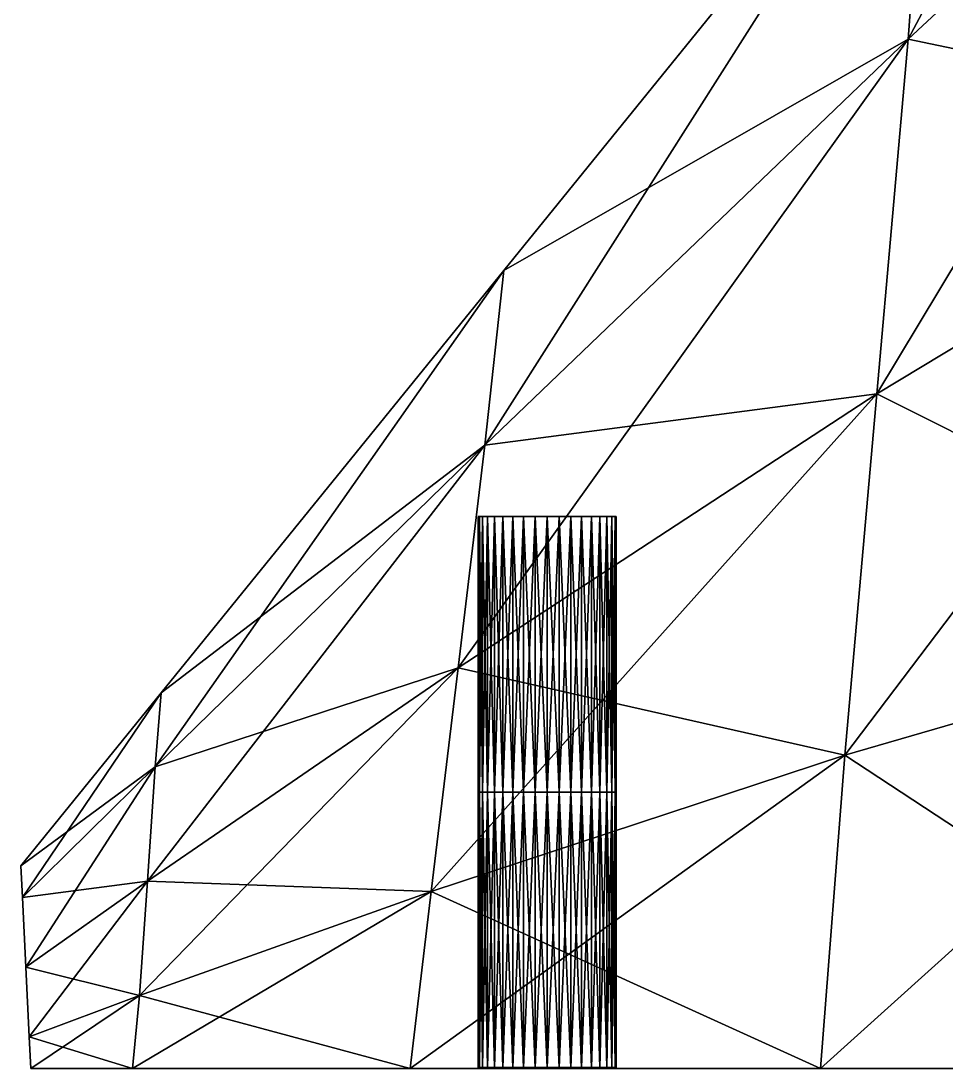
# Model space of a CAD drawing. Header units: metres. Extents: x -0.98 to 0.98, y -0.38 to 0.98.
# Drawn here: x -0.9778 to -0.7092, y 0.4502 to 0.7543 of the extents above; entities that cross this region are included whole.
import ezdxf

# ---------------------------------------------------------------- set-up
doc = ezdxf.new("R2010")
doc.units = ezdxf.units.M

msp = doc.modelspace()

# ---------------------------------------------------------------- linework, layer by layer
at = {"layer": 'Banana'}
for points in [[(-0.83763, 0.68188, 0.07063), (-0.83763, 0.68188, -0.07062), (-0.6, 0.975, 0)], [(-0.6, 0.975, 0.04766), (-0.71383, 0.83458, 0.09211), (-0.83763, 0.68188, 0.07063)], [(-0.6, 0.975, 0.04766), (-0.83763, 0.68188, 0.07063), (-0.6, 0.975, 0)], [(-0.6, 0.975, 0), (-0.83763, 0.68188, -0.07062), (-0.6, 0.975, -0.04766)], [(-0.6, 0.975, -0.04766), (-0.83763, 0.68188, -0.07062), (-0.71383, 0.83458, -0.09211)], [(-0.6, 0.975, 0.1), (-0.72019, 0.7491, 0.09211), (-0.71383, 0.83458, 0.09211)], [(-0.6, 0.975, 0.1), (-0.6, 0.86091, 0.1), (-0.72019, 0.7491, 0.09211)], [(-0.6, 0.86091, 0.1), (-0.72925, 0.64604, 0.09211), (-0.72019, 0.7491, 0.09211)], [(-0.6, 0.86091, 0.1), (-0.6, 0.72395, 0.1), (-0.72925, 0.64604, 0.09211)], [(-0.71383, 0.83458, -0.09211), (-0.72019, 0.7491, -0.09211), (-0.6, 0.86091, -0.1)], [(-0.72019, 0.7491, -0.09211), (-0.6, 0.72395, -0.1), (-0.6, 0.86091, -0.1)], [(-0.71383, 0.83458, 0.09211), (-0.84312, 0.63109, 0.07063), (-0.83763, 0.68188, 0.07063)], [(-0.71383, 0.83458, 0.09211), (-0.72019, 0.7491, 0.09211), (-0.84312, 0.63109, 0.07063)], [(-0.83763, 0.68188, -0.07062), (-0.72019, 0.7491, -0.09211), (-0.71383, 0.83458, -0.09211)], [(-0.72019, 0.7491, 0.09211), (-0.85082, 0.56641, 0.07063), (-0.84312, 0.63109, 0.07063)], [(-0.72019, 0.7491, 0.09211), (-0.72925, 0.64604, 0.09211), (-0.85082, 0.56641, 0.07063)], [(-0.83763, 0.68188, -0.07062), (-0.84312, 0.63109, -0.07062), (-0.72019, 0.7491, -0.09211)], [(-0.84312, 0.63109, -0.07062), (-0.72925, 0.64604, -0.09211), (-0.72019, 0.7491, -0.09211)], [(-0.72019, 0.7491, -0.09211), (-0.72925, 0.64604, -0.09211), (-0.6, 0.72395, -0.1)], [(-0.6, 0.72395, 0.1), (-0.73854, 0.54111, 0.09211), (-0.72925, 0.64604, 0.09211)], [(-0.6, 0.72395, 0.1), (-0.6, 0.58126, 0.1), (-0.73854, 0.54111, 0.09211)], [(-0.72925, 0.64604, -0.09211), (-0.6, 0.58126, -0.1), (-0.6, 0.72395, -0.1)], [(-0.83763, 0.68188, 0.07063), (-0.93884, 0.53769, 0.03883), (-0.93707, 0.55921, 0.03883)], [(-0.83763, 0.68188, 0.07063), (-0.84312, 0.63109, 0.07063), (-0.93884, 0.53769, 0.03883)], [(-0.93707, 0.55921, -0.03883), (-0.84312, 0.63109, -0.07062), (-0.83763, 0.68188, -0.07062)], [(-0.83763, 0.68188, 0.07063), (-0.93707, 0.55921, 0.03883), (-0.83763, 0.68188, -0.07062)], [(-0.83763, 0.68188, -0.07062), (-0.93707, 0.55921, 0.03883), (-0.93707, 0.55921, -0.03883)], [(-0.72925, 0.64604, 0.09211), (-0.85873, 0.50149, 0.07063), (-0.85082, 0.56641, 0.07063)], [(-0.72925, 0.64604, 0.09211), (-0.73854, 0.54111, 0.09211), (-0.85873, 0.50149, 0.07063)], [(-0.84312, 0.63109, -0.07062), (-0.85082, 0.56641, -0.07062), (-0.72925, 0.64604, -0.09211)], [(-0.85082, 0.56641, -0.07062), (-0.73854, 0.54111, -0.09211), (-0.72925, 0.64604, -0.09211)], [(-0.72925, 0.64604, -0.09211), (-0.73854, 0.54111, -0.09211), (-0.6, 0.58126, -0.1)], [(-0.84312, 0.63109, 0.07063), (-0.94108, 0.50442, 0.03883), (-0.93884, 0.53769, 0.03883)], [(-0.84312, 0.63109, 0.07063), (-0.85082, 0.56641, 0.07063), (-0.94108, 0.50442, 0.03883)], [(-0.93707, 0.55921, -0.03883), (-0.93883, 0.53769, -0.03883), (-0.84312, 0.63109, -0.07062)], [(-0.93883, 0.53769, -0.03883), (-0.85082, 0.56641, -0.07062), (-0.84312, 0.63109, -0.07062)], [(-0.6, 0.58126, 0.1), (-0.74561, 0.45, 0.09211), (-0.73854, 0.54111, 0.09211)], [(-0.6, 0.58126, 0.1), (-0.6, 0.45, 0.1), (-0.74561, 0.45, 0.09211)], [(-0.73854, 0.54111, -0.09211), (-0.6, 0.45, -0.1), (-0.6, 0.58126, -0.1)], [(-0.85082, 0.56641, 0.07063), (-0.94341, 0.47125, 0.03883), (-0.94108, 0.50442, 0.03883)], [(-0.85082, 0.56641, 0.07063), (-0.85873, 0.50149, 0.07063), (-0.94341, 0.47125, 0.03883)], [(-0.93883, 0.53769, -0.03883), (-0.94108, 0.50442, -0.03883), (-0.85082, 0.56641, -0.07062)], [(-0.94108, 0.50442, -0.03883), (-0.85873, 0.50149, -0.07062), (-0.85082, 0.56641, -0.07062)], [(-0.85082, 0.56641, -0.07062), (-0.85873, 0.50149, -0.07062), (-0.73854, 0.54111, -0.09211)], [(-0.97784, 0.50891, 0), (-0.93883, 0.53769, -0.03883), (-0.93707, 0.55921, -0.03883)], [(-0.93707, 0.55921, 0.03883), (-0.9774, 0.49971, 0), (-0.97784, 0.50891, 0)], [(-0.97784, 0.50891, 0), (-0.93707, 0.55921, -0.03883), (-0.93707, 0.55921, 0.03883)], [(-0.93707, 0.55921, 0.03883), (-0.93884, 0.53769, 0.03883), (-0.9774, 0.49971, 0)], [(-0.73854, 0.54111, 0.09211), (-0.86484, 0.45, 0.07063), (-0.85873, 0.50149, 0.07063)], [(-0.73854, 0.54111, 0.09211), (-0.74561, 0.45, 0.09211), (-0.86484, 0.45, 0.07063)], [(-0.85873, 0.50149, -0.07062), (-0.74561, 0.45, -0.09211), (-0.73854, 0.54111, -0.09211)], [(-0.73854, 0.54111, -0.09211), (-0.74561, 0.45, -0.09211), (-0.6, 0.45, -0.1)], [(-0.97784, 0.50891, 0), (-0.9774, 0.49971, 0), (-0.93883, 0.53769, -0.03883)], [(-0.9774, 0.49971, 0), (-0.94108, 0.50442, -0.03883), (-0.93883, 0.53769, -0.03883)], [(-0.93884, 0.53769, 0.03883), (-0.97642, 0.47946, 0), (-0.9774, 0.49971, 0)], [(-0.93884, 0.53769, 0.03883), (-0.94108, 0.50442, 0.03883), (-0.97642, 0.47946, 0)], [(-0.9774, 0.49971, 0), (-0.97642, 0.47946, 0), (-0.94108, 0.50442, -0.03883)], [(-0.97642, 0.47946, 0), (-0.94341, 0.47125, -0.03883), (-0.94108, 0.50442, -0.03883)], [(-0.94108, 0.50442, 0.03883), (-0.97544, 0.45921, 0), (-0.97642, 0.47946, 0)], [(-0.94108, 0.50442, 0.03883), (-0.94341, 0.47125, 0.03883), (-0.97544, 0.45921, 0)], [(-0.94108, 0.50442, -0.03883), (-0.94341, 0.47125, -0.03883), (-0.85873, 0.50149, -0.07062)], [(-0.85873, 0.50149, 0.07063), (-0.94541, 0.45, 0.03883), (-0.94341, 0.47125, 0.03883)], [(-0.85873, 0.50149, 0.07063), (-0.86484, 0.45, 0.07063), (-0.94541, 0.45, 0.03883)], [(-0.94341, 0.47125, -0.03883), (-0.86484, 0.45, -0.07062), (-0.85873, 0.50149, -0.07062)], [(-0.85873, 0.50149, -0.07062), (-0.86484, 0.45, -0.07062), (-0.74561, 0.45, -0.09211)], [(-0.97642, 0.47946, 0), (-0.97544, 0.45921, 0), (-0.94341, 0.47125, -0.03883)], [(-0.97544, 0.45921, 0), (-0.94541, 0.45, -0.03883), (-0.94341, 0.47125, -0.03883)], [(-0.94341, 0.47125, 0.03883), (-0.975, 0.45, 0), (-0.97544, 0.45921, 0)], [(-0.94341, 0.47125, 0.03883), (-0.94541, 0.45, 0.03883), (-0.975, 0.45, 0)], [(-0.94341, 0.47125, -0.03883), (-0.94541, 0.45, -0.03883), (-0.86484, 0.45, -0.07062)], [(-0.97544, 0.45921, 0), (-0.975, 0.45, 0), (-0.94541, 0.45, -0.03883)]]:
    msp.add_3dface(points, dxfattribs=at)
at = {"layer": 'Cylinder 1'}
for points in [[(-0.845, 0.53035, 0.079), (-0.8447, 0.61035, 0.07969), (-0.8447, 0.53035, 0.07969)], [(-0.845, 0.53035, 0.079), (-0.845, 0.61035, 0.079), (-0.8447, 0.61035, 0.07969)], [(-0.845, 0.61035, 0.079), (-0.8447, 0.61035, 0.07969), (-0.8447, 0.61035, 0.07969)], [(-0.845, 0.61035, 0.079), (-0.845, 0.61035, 0.079), (-0.8447, 0.61035, 0.07969)], [(-0.845, 0.61035, 0.079), (-0.825, 0.61035, 0.079), (-0.8447, 0.61035, 0.07969)], [(-0.845, 0.61035, 0.079), (-0.825, 0.61035, 0.079), (-0.825, 0.61035, 0.079)], [(-0.8447, 0.53035, 0.07831), (-0.845, 0.61035, 0.079), (-0.845, 0.53035, 0.079)], [(-0.8447, 0.53035, 0.07831), (-0.8447, 0.61035, 0.07831), (-0.845, 0.61035, 0.079)], [(-0.8447, 0.61035, 0.07831), (-0.845, 0.61035, 0.079), (-0.845, 0.61035, 0.079)], [(-0.8447, 0.61035, 0.07831), (-0.8447, 0.61035, 0.07831), (-0.845, 0.61035, 0.079)], [(-0.8447, 0.61035, 0.07831), (-0.825, 0.61035, 0.079), (-0.845, 0.61035, 0.079)], [(-0.8447, 0.53035, 0.07969), (-0.84379, 0.61035, 0.08037), (-0.84379, 0.53035, 0.08037)], [(-0.8447, 0.53035, 0.07969), (-0.8447, 0.61035, 0.07969), (-0.84379, 0.61035, 0.08037)], [(-0.8447, 0.61035, 0.07969), (-0.84379, 0.61035, 0.08037), (-0.84379, 0.61035, 0.08037)], [(-0.8447, 0.61035, 0.07969), (-0.8447, 0.61035, 0.07969), (-0.84379, 0.61035, 0.08037)], [(-0.8447, 0.61035, 0.07969), (-0.825, 0.61035, 0.079), (-0.84379, 0.61035, 0.08037)], [(-0.8447, 0.61035, 0.07969), (-0.825, 0.61035, 0.079), (-0.825, 0.61035, 0.079)], [(-0.8447, 0.61035, 0.07831), (-0.825, 0.61035, 0.079), (-0.825, 0.61035, 0.079)], [(-0.84379, 0.53035, 0.07763), (-0.8447, 0.61035, 0.07831), (-0.8447, 0.53035, 0.07831)], [(-0.84379, 0.53035, 0.07763), (-0.84379, 0.61035, 0.07763), (-0.8447, 0.61035, 0.07831)], [(-0.84379, 0.61035, 0.07763), (-0.8447, 0.61035, 0.07831), (-0.8447, 0.61035, 0.07831)], [(-0.84379, 0.61035, 0.07763), (-0.84379, 0.61035, 0.07763), (-0.8447, 0.61035, 0.07831)], [(-0.84379, 0.61035, 0.07763), (-0.825, 0.61035, 0.079), (-0.8447, 0.61035, 0.07831)], [(-0.84379, 0.53035, 0.08037), (-0.84232, 0.61035, 0.081), (-0.84232, 0.53035, 0.081)], [(-0.84379, 0.53035, 0.08037), (-0.84379, 0.61035, 0.08037), (-0.84232, 0.61035, 0.081)], [(-0.84379, 0.61035, 0.08037), (-0.84232, 0.61035, 0.081), (-0.84232, 0.61035, 0.081)], [(-0.84379, 0.61035, 0.08037), (-0.84379, 0.61035, 0.08037), (-0.84232, 0.61035, 0.081)], [(-0.84379, 0.61035, 0.08037), (-0.825, 0.61035, 0.079), (-0.84232, 0.61035, 0.081)], [(-0.84379, 0.61035, 0.08037), (-0.825, 0.61035, 0.079), (-0.825, 0.61035, 0.079)], [(-0.84379, 0.61035, 0.07763), (-0.825, 0.61035, 0.079), (-0.825, 0.61035, 0.079)], [(-0.84232, 0.53035, 0.077), (-0.84379, 0.61035, 0.07763), (-0.84379, 0.53035, 0.07763)], [(-0.84232, 0.53035, 0.077), (-0.84232, 0.61035, 0.077), (-0.84379, 0.61035, 0.07763)], [(-0.84232, 0.61035, 0.077), (-0.84379, 0.61035, 0.07763), (-0.84379, 0.61035, 0.07763)], [(-0.84232, 0.61035, 0.077), (-0.84232, 0.61035, 0.077), (-0.84379, 0.61035, 0.07763)], [(-0.84232, 0.61035, 0.077), (-0.825, 0.61035, 0.079), (-0.84379, 0.61035, 0.07763)], [(-0.84232, 0.53035, 0.081), (-0.84032, 0.61035, 0.08157), (-0.84032, 0.53035, 0.08157)], [(-0.84232, 0.53035, 0.081), (-0.84232, 0.61035, 0.081), (-0.84032, 0.61035, 0.08157)], [(-0.84232, 0.61035, 0.081), (-0.84032, 0.61035, 0.08157), (-0.84032, 0.61035, 0.08157)], [(-0.84232, 0.61035, 0.081), (-0.84232, 0.61035, 0.081), (-0.84032, 0.61035, 0.08157)], [(-0.84232, 0.61035, 0.081), (-0.825, 0.61035, 0.079), (-0.84032, 0.61035, 0.08157)], [(-0.84232, 0.61035, 0.081), (-0.825, 0.61035, 0.079), (-0.825, 0.61035, 0.079)], [(-0.84232, 0.61035, 0.077), (-0.825, 0.61035, 0.079), (-0.825, 0.61035, 0.079)], [(-0.84032, 0.53035, 0.07643), (-0.84232, 0.61035, 0.077), (-0.84232, 0.53035, 0.077)], [(-0.84032, 0.53035, 0.07643), (-0.84032, 0.61035, 0.07643), (-0.84232, 0.61035, 0.077)], [(-0.84032, 0.61035, 0.07643), (-0.84232, 0.61035, 0.077), (-0.84232, 0.61035, 0.077)], [(-0.84032, 0.61035, 0.07643), (-0.84032, 0.61035, 0.07643), (-0.84232, 0.61035, 0.077)], [(-0.84032, 0.61035, 0.07643), (-0.825, 0.61035, 0.079), (-0.84232, 0.61035, 0.077)], [(-0.84032, 0.53035, 0.08157), (-0.83786, 0.61035, 0.08206), (-0.83786, 0.53035, 0.08206)], [(-0.84032, 0.53035, 0.08157), (-0.84032, 0.61035, 0.08157), (-0.83786, 0.61035, 0.08206)], [(-0.84032, 0.61035, 0.08157), (-0.83786, 0.61035, 0.08206), (-0.83786, 0.61035, 0.08206)], [(-0.84032, 0.61035, 0.08157), (-0.84032, 0.61035, 0.08157), (-0.83786, 0.61035, 0.08206)], [(-0.84032, 0.61035, 0.08157), (-0.825, 0.61035, 0.079), (-0.83786, 0.61035, 0.08206)], [(-0.84032, 0.61035, 0.08157), (-0.825, 0.61035, 0.079), (-0.825, 0.61035, 0.079)], [(-0.84032, 0.61035, 0.07643), (-0.825, 0.61035, 0.079), (-0.825, 0.61035, 0.079)], [(-0.83786, 0.53035, 0.07594), (-0.84032, 0.61035, 0.07643), (-0.84032, 0.53035, 0.07643)], [(-0.83786, 0.53035, 0.07594), (-0.83786, 0.61035, 0.07594), (-0.84032, 0.61035, 0.07643)], [(-0.83786, 0.61035, 0.07594), (-0.84032, 0.61035, 0.07643), (-0.84032, 0.61035, 0.07643)], [(-0.83786, 0.61035, 0.07594), (-0.83786, 0.61035, 0.07594), (-0.84032, 0.61035, 0.07643)], [(-0.83786, 0.61035, 0.07594), (-0.825, 0.61035, 0.079), (-0.84032, 0.61035, 0.07643)], [(-0.83786, 0.53035, 0.08206), (-0.835, 0.61035, 0.08246), (-0.835, 0.53035, 0.08246)], [(-0.83786, 0.53035, 0.08206), (-0.83786, 0.61035, 0.08206), (-0.835, 0.61035, 0.08246)], [(-0.83786, 0.61035, 0.08206), (-0.835, 0.61035, 0.08246), (-0.835, 0.61035, 0.08246)], [(-0.83786, 0.61035, 0.08206), (-0.83786, 0.61035, 0.08206), (-0.835, 0.61035, 0.08246)], [(-0.83786, 0.61035, 0.08206), (-0.825, 0.61035, 0.079), (-0.835, 0.61035, 0.08246)], [(-0.83786, 0.61035, 0.08206), (-0.825, 0.61035, 0.079), (-0.825, 0.61035, 0.079)], [(-0.83786, 0.61035, 0.07594), (-0.825, 0.61035, 0.079), (-0.825, 0.61035, 0.079)], [(-0.835, 0.53035, 0.07554), (-0.83786, 0.61035, 0.07594), (-0.83786, 0.53035, 0.07594)], [(-0.835, 0.53035, 0.07554), (-0.835, 0.61035, 0.07554), (-0.83786, 0.61035, 0.07594)], [(-0.835, 0.61035, 0.07554), (-0.83786, 0.61035, 0.07594), (-0.83786, 0.61035, 0.07594)], [(-0.835, 0.61035, 0.07554), (-0.835, 0.61035, 0.07554), (-0.83786, 0.61035, 0.07594)], [(-0.835, 0.61035, 0.07554), (-0.825, 0.61035, 0.079), (-0.83786, 0.61035, 0.07594)], [(-0.835, 0.53035, 0.08246), (-0.83184, 0.61035, 0.08276), (-0.83184, 0.53035, 0.08276)], [(-0.835, 0.53035, 0.08246), (-0.835, 0.61035, 0.08246), (-0.83184, 0.61035, 0.08276)], [(-0.835, 0.61035, 0.08246), (-0.83184, 0.61035, 0.08276), (-0.83184, 0.61035, 0.08276)], [(-0.835, 0.61035, 0.08246), (-0.835, 0.61035, 0.08246), (-0.83184, 0.61035, 0.08276)], [(-0.835, 0.61035, 0.08246), (-0.825, 0.61035, 0.079), (-0.83184, 0.61035, 0.08276)], [(-0.835, 0.61035, 0.08246), (-0.825, 0.61035, 0.079), (-0.825, 0.61035, 0.079)], [(-0.835, 0.61035, 0.07554), (-0.825, 0.61035, 0.079), (-0.825, 0.61035, 0.079)], [(-0.83184, 0.53035, 0.07524), (-0.835, 0.61035, 0.07554), (-0.835, 0.53035, 0.07554)], [(-0.83184, 0.53035, 0.07524), (-0.83184, 0.61035, 0.07524), (-0.835, 0.61035, 0.07554)], [(-0.83184, 0.61035, 0.07524), (-0.835, 0.61035, 0.07554), (-0.835, 0.61035, 0.07554)], [(-0.83184, 0.61035, 0.07524), (-0.83184, 0.61035, 0.07524), (-0.835, 0.61035, 0.07554)], [(-0.83184, 0.61035, 0.07524), (-0.825, 0.61035, 0.079), (-0.835, 0.61035, 0.07554)], [(-0.83184, 0.53035, 0.08276), (-0.82847, 0.61035, 0.08294), (-0.82847, 0.53035, 0.08294)], [(-0.83184, 0.53035, 0.08276), (-0.83184, 0.61035, 0.08276), (-0.82847, 0.61035, 0.08294)], [(-0.83184, 0.61035, 0.08276), (-0.82847, 0.61035, 0.08294), (-0.82847, 0.61035, 0.08294)], [(-0.83184, 0.61035, 0.08276), (-0.83184, 0.61035, 0.08276), (-0.82847, 0.61035, 0.08294)], [(-0.83184, 0.61035, 0.08276), (-0.825, 0.61035, 0.079), (-0.82847, 0.61035, 0.08294)], [(-0.83184, 0.61035, 0.08276), (-0.825, 0.61035, 0.079), (-0.825, 0.61035, 0.079)], [(-0.83184, 0.61035, 0.07524), (-0.825, 0.61035, 0.079), (-0.825, 0.61035, 0.079)], [(-0.82847, 0.53035, 0.07506), (-0.83184, 0.61035, 0.07524), (-0.83184, 0.53035, 0.07524)], [(-0.82847, 0.53035, 0.07506), (-0.82847, 0.61035, 0.07506), (-0.83184, 0.61035, 0.07524)], [(-0.82847, 0.61035, 0.07506), (-0.83184, 0.61035, 0.07524), (-0.83184, 0.61035, 0.07524)], [(-0.82847, 0.61035, 0.07506), (-0.82847, 0.61035, 0.07506), (-0.83184, 0.61035, 0.07524)], [(-0.82847, 0.61035, 0.07506), (-0.825, 0.61035, 0.079), (-0.83184, 0.61035, 0.07524)], [(-0.82847, 0.53035, 0.08294), (-0.825, 0.61035, 0.083), (-0.825, 0.53035, 0.083)], [(-0.82847, 0.53035, 0.08294), (-0.82847, 0.61035, 0.08294), (-0.825, 0.61035, 0.083)], [(-0.82847, 0.61035, 0.08294), (-0.825, 0.61035, 0.083), (-0.825, 0.61035, 0.083)], [(-0.82847, 0.61035, 0.08294), (-0.82847, 0.61035, 0.08294), (-0.825, 0.61035, 0.083)], [(-0.82847, 0.61035, 0.08294), (-0.825, 0.61035, 0.079), (-0.825, 0.61035, 0.083)], [(-0.82847, 0.61035, 0.08294), (-0.825, 0.61035, 0.079), (-0.825, 0.61035, 0.079)], [(-0.82847, 0.61035, 0.07506), (-0.825, 0.61035, 0.079), (-0.825, 0.61035, 0.079)], [(-0.825, 0.53035, 0.075), (-0.82847, 0.61035, 0.07506), (-0.82847, 0.53035, 0.07506)], [(-0.825, 0.53035, 0.075), (-0.825, 0.61035, 0.075), (-0.82847, 0.61035, 0.07506)], [(-0.825, 0.61035, 0.075), (-0.82847, 0.61035, 0.07506), (-0.82847, 0.61035, 0.07506)], [(-0.825, 0.61035, 0.075), (-0.825, 0.61035, 0.075), (-0.82847, 0.61035, 0.07506)], [(-0.825, 0.61035, 0.075), (-0.825, 0.61035, 0.079), (-0.82847, 0.61035, 0.07506)], [(-0.825, 0.61035, 0.075), (-0.825, 0.61035, 0.079), (-0.825, 0.61035, 0.079)], [(-0.82153, 0.53035, 0.07506), (-0.825, 0.61035, 0.075), (-0.825, 0.53035, 0.075)], [(-0.82153, 0.53035, 0.07506), (-0.82153, 0.61035, 0.07506), (-0.825, 0.61035, 0.075)], [(-0.82153, 0.61035, 0.07506), (-0.825, 0.61035, 0.075), (-0.825, 0.61035, 0.075)], [(-0.82153, 0.61035, 0.07506), (-0.82153, 0.61035, 0.07506), (-0.825, 0.61035, 0.075)], [(-0.82153, 0.61035, 0.07506), (-0.825, 0.61035, 0.079), (-0.825, 0.61035, 0.075)], [(-0.82153, 0.61035, 0.07506), (-0.825, 0.61035, 0.079), (-0.825, 0.61035, 0.079)], [(-0.81816, 0.61035, 0.07524), (-0.825, 0.61035, 0.079), (-0.82153, 0.61035, 0.07506)], [(-0.81816, 0.61035, 0.07524), (-0.825, 0.61035, 0.079), (-0.825, 0.61035, 0.079)], [(-0.815, 0.61035, 0.07554), (-0.825, 0.61035, 0.079), (-0.81816, 0.61035, 0.07524)], [(-0.815, 0.61035, 0.07554), (-0.825, 0.61035, 0.079), (-0.825, 0.61035, 0.079)], [(-0.81214, 0.61035, 0.07594), (-0.825, 0.61035, 0.079), (-0.815, 0.61035, 0.07554)], [(-0.81214, 0.61035, 0.07594), (-0.825, 0.61035, 0.079), (-0.825, 0.61035, 0.079)], [(-0.80968, 0.61035, 0.07643), (-0.825, 0.61035, 0.079), (-0.81214, 0.61035, 0.07594)], [(-0.80968, 0.61035, 0.07643), (-0.825, 0.61035, 0.079), (-0.825, 0.61035, 0.079)], [(-0.80768, 0.61035, 0.077), (-0.825, 0.61035, 0.079), (-0.80968, 0.61035, 0.07643)], [(-0.80768, 0.61035, 0.077), (-0.825, 0.61035, 0.079), (-0.825, 0.61035, 0.079)], [(-0.80621, 0.61035, 0.07763), (-0.825, 0.61035, 0.079), (-0.80768, 0.61035, 0.077)], [(-0.80621, 0.61035, 0.07763), (-0.825, 0.61035, 0.079), (-0.825, 0.61035, 0.079)], [(-0.8053, 0.61035, 0.07831), (-0.825, 0.61035, 0.079), (-0.80621, 0.61035, 0.07763)], [(-0.8053, 0.61035, 0.07831), (-0.825, 0.61035, 0.079), (-0.825, 0.61035, 0.079)], [(-0.805, 0.61035, 0.079), (-0.825, 0.61035, 0.079), (-0.8053, 0.61035, 0.07831)], [(-0.805, 0.61035, 0.079), (-0.825, 0.61035, 0.079), (-0.825, 0.61035, 0.079)], [(-0.8053, 0.61035, 0.07969), (-0.825, 0.61035, 0.079), (-0.805, 0.61035, 0.079)], [(-0.8053, 0.61035, 0.07969), (-0.825, 0.61035, 0.079), (-0.825, 0.61035, 0.079)], [(-0.80621, 0.61035, 0.08037), (-0.825, 0.61035, 0.079), (-0.8053, 0.61035, 0.07969)], [(-0.80621, 0.61035, 0.08037), (-0.825, 0.61035, 0.079), (-0.825, 0.61035, 0.079)], [(-0.80768, 0.61035, 0.081), (-0.825, 0.61035, 0.079), (-0.80621, 0.61035, 0.08037)], [(-0.80768, 0.61035, 0.081), (-0.825, 0.61035, 0.079), (-0.825, 0.61035, 0.079)], [(-0.80968, 0.61035, 0.08157), (-0.825, 0.61035, 0.079), (-0.80768, 0.61035, 0.081)], [(-0.80968, 0.61035, 0.08157), (-0.825, 0.61035, 0.079), (-0.825, 0.61035, 0.079)], [(-0.81214, 0.61035, 0.08206), (-0.825, 0.61035, 0.079), (-0.80968, 0.61035, 0.08157)], [(-0.81214, 0.61035, 0.08206), (-0.825, 0.61035, 0.079), (-0.825, 0.61035, 0.079)], [(-0.815, 0.61035, 0.08246), (-0.825, 0.61035, 0.079), (-0.81214, 0.61035, 0.08206)], [(-0.815, 0.61035, 0.08246), (-0.825, 0.61035, 0.079), (-0.825, 0.61035, 0.079)], [(-0.81816, 0.61035, 0.08276), (-0.825, 0.61035, 0.079), (-0.815, 0.61035, 0.08246)], [(-0.81816, 0.61035, 0.08276), (-0.825, 0.61035, 0.079), (-0.825, 0.61035, 0.079)], [(-0.82153, 0.61035, 0.08294), (-0.825, 0.61035, 0.079), (-0.81816, 0.61035, 0.08276)], [(-0.82153, 0.61035, 0.08294), (-0.825, 0.61035, 0.079), (-0.825, 0.61035, 0.079)], [(-0.825, 0.53035, 0.083), (-0.82153, 0.61035, 0.08294), (-0.82153, 0.53035, 0.08294)], [(-0.825, 0.53035, 0.083), (-0.825, 0.61035, 0.083), (-0.82153, 0.61035, 0.08294)], [(-0.825, 0.61035, 0.083), (-0.82153, 0.61035, 0.08294), (-0.82153, 0.61035, 0.08294)], [(-0.825, 0.61035, 0.083), (-0.825, 0.61035, 0.083), (-0.82153, 0.61035, 0.08294)], [(-0.825, 0.61035, 0.083), (-0.825, 0.61035, 0.079), (-0.82153, 0.61035, 0.08294)], [(-0.825, 0.61035, 0.083), (-0.825, 0.61035, 0.079), (-0.825, 0.61035, 0.079)], [(-0.81816, 0.53035, 0.07524), (-0.82153, 0.61035, 0.07506), (-0.82153, 0.53035, 0.07506)], [(-0.81816, 0.53035, 0.07524), (-0.81816, 0.61035, 0.07524), (-0.82153, 0.61035, 0.07506)], [(-0.81816, 0.61035, 0.07524), (-0.82153, 0.61035, 0.07506), (-0.82153, 0.61035, 0.07506)], [(-0.81816, 0.61035, 0.07524), (-0.81816, 0.61035, 0.07524), (-0.82153, 0.61035, 0.07506)], [(-0.82153, 0.53035, 0.08294), (-0.81816, 0.61035, 0.08276), (-0.81816, 0.53035, 0.08276)], [(-0.82153, 0.53035, 0.08294), (-0.82153, 0.61035, 0.08294), (-0.81816, 0.61035, 0.08276)], [(-0.82153, 0.61035, 0.08294), (-0.81816, 0.61035, 0.08276), (-0.81816, 0.61035, 0.08276)], [(-0.82153, 0.61035, 0.08294), (-0.82153, 0.61035, 0.08294), (-0.81816, 0.61035, 0.08276)], [(-0.815, 0.53035, 0.07554), (-0.81816, 0.61035, 0.07524), (-0.81816, 0.53035, 0.07524)], [(-0.815, 0.53035, 0.07554), (-0.815, 0.61035, 0.07554), (-0.81816, 0.61035, 0.07524)], [(-0.815, 0.61035, 0.07554), (-0.81816, 0.61035, 0.07524), (-0.81816, 0.61035, 0.07524)], [(-0.815, 0.61035, 0.07554), (-0.815, 0.61035, 0.07554), (-0.81816, 0.61035, 0.07524)], [(-0.81816, 0.53035, 0.08276), (-0.815, 0.61035, 0.08246), (-0.815, 0.53035, 0.08246)], [(-0.81816, 0.53035, 0.08276), (-0.81816, 0.61035, 0.08276), (-0.815, 0.61035, 0.08246)], [(-0.81816, 0.61035, 0.08276), (-0.815, 0.61035, 0.08246), (-0.815, 0.61035, 0.08246)], [(-0.81816, 0.61035, 0.08276), (-0.81816, 0.61035, 0.08276), (-0.815, 0.61035, 0.08246)], [(-0.81214, 0.53035, 0.07594), (-0.815, 0.61035, 0.07554), (-0.815, 0.53035, 0.07554)], [(-0.81214, 0.53035, 0.07594), (-0.81214, 0.61035, 0.07594), (-0.815, 0.61035, 0.07554)], [(-0.81214, 0.61035, 0.07594), (-0.815, 0.61035, 0.07554), (-0.815, 0.61035, 0.07554)], [(-0.81214, 0.61035, 0.07594), (-0.81214, 0.61035, 0.07594), (-0.815, 0.61035, 0.07554)], [(-0.815, 0.53035, 0.08246), (-0.81214, 0.61035, 0.08206), (-0.81214, 0.53035, 0.08206)], [(-0.815, 0.53035, 0.08246), (-0.815, 0.61035, 0.08246), (-0.81214, 0.61035, 0.08206)], [(-0.815, 0.61035, 0.08246), (-0.81214, 0.61035, 0.08206), (-0.81214, 0.61035, 0.08206)], [(-0.815, 0.61035, 0.08246), (-0.815, 0.61035, 0.08246), (-0.81214, 0.61035, 0.08206)], [(-0.80968, 0.53035, 0.07643), (-0.81214, 0.61035, 0.07594), (-0.81214, 0.53035, 0.07594)], [(-0.80968, 0.53035, 0.07643), (-0.80968, 0.61035, 0.07643), (-0.81214, 0.61035, 0.07594)], [(-0.80968, 0.61035, 0.07643), (-0.81214, 0.61035, 0.07594), (-0.81214, 0.61035, 0.07594)], [(-0.80968, 0.61035, 0.07643), (-0.80968, 0.61035, 0.07643), (-0.81214, 0.61035, 0.07594)], [(-0.81214, 0.53035, 0.08206), (-0.80968, 0.61035, 0.08157), (-0.80968, 0.53035, 0.08157)], [(-0.81214, 0.53035, 0.08206), (-0.81214, 0.61035, 0.08206), (-0.80968, 0.61035, 0.08157)], [(-0.81214, 0.61035, 0.08206), (-0.80968, 0.61035, 0.08157), (-0.80968, 0.61035, 0.08157)], [(-0.81214, 0.61035, 0.08206), (-0.81214, 0.61035, 0.08206), (-0.80968, 0.61035, 0.08157)], [(-0.80768, 0.53035, 0.077), (-0.80968, 0.61035, 0.07643), (-0.80968, 0.53035, 0.07643)], [(-0.80768, 0.53035, 0.077), (-0.80768, 0.61035, 0.077), (-0.80968, 0.61035, 0.07643)], [(-0.80768, 0.61035, 0.077), (-0.80968, 0.61035, 0.07643), (-0.80968, 0.61035, 0.07643)], [(-0.80768, 0.61035, 0.077), (-0.80768, 0.61035, 0.077), (-0.80968, 0.61035, 0.07643)], [(-0.80968, 0.53035, 0.08157), (-0.80768, 0.61035, 0.081), (-0.80768, 0.53035, 0.081)], [(-0.80968, 0.53035, 0.08157), (-0.80968, 0.61035, 0.08157), (-0.80768, 0.61035, 0.081)], [(-0.80968, 0.61035, 0.08157), (-0.80768, 0.61035, 0.081), (-0.80768, 0.61035, 0.081)], [(-0.80968, 0.61035, 0.08157), (-0.80968, 0.61035, 0.08157), (-0.80768, 0.61035, 0.081)], [(-0.80621, 0.53035, 0.07763), (-0.80768, 0.61035, 0.077), (-0.80768, 0.53035, 0.077)], [(-0.80621, 0.53035, 0.07763), (-0.80621, 0.61035, 0.07763), (-0.80768, 0.61035, 0.077)], [(-0.80621, 0.61035, 0.07763), (-0.80768, 0.61035, 0.077), (-0.80768, 0.61035, 0.077)], [(-0.80621, 0.61035, 0.07763), (-0.80621, 0.61035, 0.07763), (-0.80768, 0.61035, 0.077)], [(-0.80768, 0.53035, 0.081), (-0.80621, 0.61035, 0.08037), (-0.80621, 0.53035, 0.08037)], [(-0.80768, 0.53035, 0.081), (-0.80768, 0.61035, 0.081), (-0.80621, 0.61035, 0.08037)], [(-0.80768, 0.61035, 0.081), (-0.80621, 0.61035, 0.08037), (-0.80621, 0.61035, 0.08037)], [(-0.80768, 0.61035, 0.081), (-0.80768, 0.61035, 0.081), (-0.80621, 0.61035, 0.08037)], [(-0.8053, 0.53035, 0.07831), (-0.80621, 0.61035, 0.07763), (-0.80621, 0.53035, 0.07763)], [(-0.8053, 0.53035, 0.07831), (-0.8053, 0.61035, 0.07831), (-0.80621, 0.61035, 0.07763)], [(-0.8053, 0.61035, 0.07831), (-0.80621, 0.61035, 0.07763), (-0.80621, 0.61035, 0.07763)], [(-0.8053, 0.61035, 0.07831), (-0.8053, 0.61035, 0.07831), (-0.80621, 0.61035, 0.07763)], [(-0.80621, 0.53035, 0.08037), (-0.8053, 0.61035, 0.07969), (-0.8053, 0.53035, 0.07969)], [(-0.80621, 0.53035, 0.08037), (-0.80621, 0.61035, 0.08037), (-0.8053, 0.61035, 0.07969)], [(-0.80621, 0.61035, 0.08037), (-0.8053, 0.61035, 0.07969), (-0.8053, 0.61035, 0.07969)], [(-0.80621, 0.61035, 0.08037), (-0.80621, 0.61035, 0.08037), (-0.8053, 0.61035, 0.07969)], [(-0.805, 0.53035, 0.079), (-0.8053, 0.61035, 0.07831), (-0.8053, 0.53035, 0.07831)], [(-0.805, 0.53035, 0.079), (-0.805, 0.61035, 0.079), (-0.8053, 0.61035, 0.07831)], [(-0.805, 0.61035, 0.079), (-0.8053, 0.61035, 0.07831), (-0.8053, 0.61035, 0.07831)], [(-0.805, 0.61035, 0.079), (-0.805, 0.61035, 0.079), (-0.8053, 0.61035, 0.07831)], [(-0.8053, 0.53035, 0.07969), (-0.805, 0.61035, 0.079), (-0.805, 0.53035, 0.079)], [(-0.8053, 0.53035, 0.07969), (-0.8053, 0.61035, 0.07969), (-0.805, 0.61035, 0.079)], [(-0.8053, 0.61035, 0.07969), (-0.805, 0.61035, 0.079), (-0.805, 0.61035, 0.079)], [(-0.8053, 0.61035, 0.07969), (-0.8053, 0.61035, 0.07969), (-0.805, 0.61035, 0.079)], [(-0.845, 0.45035, 0.079), (-0.8447, 0.53035, 0.07969), (-0.8447, 0.45035, 0.07969)], [(-0.845, 0.45035, 0.079), (-0.845, 0.53035, 0.079), (-0.8447, 0.53035, 0.07969)], [(-0.8447, 0.45035, 0.07831), (-0.845, 0.53035, 0.079), (-0.845, 0.45035, 0.079)], [(-0.8447, 0.45035, 0.07831), (-0.8447, 0.53035, 0.07831), (-0.845, 0.53035, 0.079)], [(-0.8447, 0.45035, 0.07969), (-0.84379, 0.53035, 0.08037), (-0.84379, 0.45035, 0.08037)], [(-0.8447, 0.45035, 0.07969), (-0.8447, 0.53035, 0.07969), (-0.84379, 0.53035, 0.08037)], [(-0.84379, 0.45035, 0.07763), (-0.8447, 0.53035, 0.07831), (-0.8447, 0.45035, 0.07831)], [(-0.84379, 0.45035, 0.07763), (-0.84379, 0.53035, 0.07763), (-0.8447, 0.53035, 0.07831)], [(-0.84379, 0.45035, 0.08037), (-0.84232, 0.53035, 0.081), (-0.84232, 0.45035, 0.081)], [(-0.84379, 0.45035, 0.08037), (-0.84379, 0.53035, 0.08037), (-0.84232, 0.53035, 0.081)], [(-0.84232, 0.45035, 0.077), (-0.84379, 0.53035, 0.07763), (-0.84379, 0.45035, 0.07763)], [(-0.84232, 0.45035, 0.077), (-0.84232, 0.53035, 0.077), (-0.84379, 0.53035, 0.07763)], [(-0.84232, 0.45035, 0.081), (-0.84032, 0.53035, 0.08157), (-0.84032, 0.45035, 0.08157)], [(-0.84232, 0.45035, 0.081), (-0.84232, 0.53035, 0.081), (-0.84032, 0.53035, 0.08157)], [(-0.84032, 0.45035, 0.07643), (-0.84232, 0.53035, 0.077), (-0.84232, 0.45035, 0.077)], [(-0.84032, 0.45035, 0.07643), (-0.84032, 0.53035, 0.07643), (-0.84232, 0.53035, 0.077)], [(-0.84032, 0.45035, 0.08157), (-0.83786, 0.53035, 0.08206), (-0.83786, 0.45035, 0.08206)], [(-0.84032, 0.45035, 0.08157), (-0.84032, 0.53035, 0.08157), (-0.83786, 0.53035, 0.08206)], [(-0.83786, 0.45035, 0.07594), (-0.84032, 0.53035, 0.07643), (-0.84032, 0.45035, 0.07643)], [(-0.83786, 0.45035, 0.07594), (-0.83786, 0.53035, 0.07594), (-0.84032, 0.53035, 0.07643)], [(-0.83786, 0.45035, 0.08206), (-0.835, 0.53035, 0.08246), (-0.835, 0.45035, 0.08246)], [(-0.83786, 0.45035, 0.08206), (-0.83786, 0.53035, 0.08206), (-0.835, 0.53035, 0.08246)], [(-0.835, 0.45035, 0.07554), (-0.83786, 0.53035, 0.07594), (-0.83786, 0.45035, 0.07594)], [(-0.835, 0.45035, 0.07554), (-0.835, 0.53035, 0.07554), (-0.83786, 0.53035, 0.07594)], [(-0.835, 0.45035, 0.08246), (-0.83184, 0.53035, 0.08276), (-0.83184, 0.45035, 0.08276)], [(-0.835, 0.45035, 0.08246), (-0.835, 0.53035, 0.08246), (-0.83184, 0.53035, 0.08276)], [(-0.83184, 0.45035, 0.07524), (-0.835, 0.53035, 0.07554), (-0.835, 0.45035, 0.07554)], [(-0.83184, 0.45035, 0.07524), (-0.83184, 0.53035, 0.07524), (-0.835, 0.53035, 0.07554)], [(-0.83184, 0.45035, 0.08276), (-0.82847, 0.53035, 0.08294), (-0.82847, 0.45035, 0.08294)], [(-0.83184, 0.45035, 0.08276), (-0.83184, 0.53035, 0.08276), (-0.82847, 0.53035, 0.08294)], [(-0.82847, 0.45035, 0.07506), (-0.83184, 0.53035, 0.07524), (-0.83184, 0.45035, 0.07524)], [(-0.82847, 0.45035, 0.07506), (-0.82847, 0.53035, 0.07506), (-0.83184, 0.53035, 0.07524)], [(-0.82847, 0.45035, 0.08294), (-0.825, 0.53035, 0.083), (-0.825, 0.45035, 0.083)], [(-0.82847, 0.45035, 0.08294), (-0.82847, 0.53035, 0.08294), (-0.825, 0.53035, 0.083)], [(-0.825, 0.45035, 0.075), (-0.82847, 0.53035, 0.07506), (-0.82847, 0.45035, 0.07506)], [(-0.825, 0.45035, 0.075), (-0.825, 0.53035, 0.075), (-0.82847, 0.53035, 0.07506)], [(-0.82153, 0.45035, 0.07506), (-0.825, 0.53035, 0.075), (-0.825, 0.45035, 0.075)], [(-0.82153, 0.45035, 0.07506), (-0.82153, 0.53035, 0.07506), (-0.825, 0.53035, 0.075)], [(-0.825, 0.45035, 0.083), (-0.82153, 0.53035, 0.08294), (-0.82153, 0.45035, 0.08294)], [(-0.825, 0.45035, 0.083), (-0.825, 0.53035, 0.083), (-0.82153, 0.53035, 0.08294)], [(-0.81816, 0.45035, 0.07524), (-0.82153, 0.53035, 0.07506), (-0.82153, 0.45035, 0.07506)], [(-0.81816, 0.45035, 0.07524), (-0.81816, 0.53035, 0.07524), (-0.82153, 0.53035, 0.07506)], [(-0.82153, 0.45035, 0.08294), (-0.81816, 0.53035, 0.08276), (-0.81816, 0.45035, 0.08276)], [(-0.82153, 0.45035, 0.08294), (-0.82153, 0.53035, 0.08294), (-0.81816, 0.53035, 0.08276)], [(-0.815, 0.45035, 0.07554), (-0.81816, 0.53035, 0.07524), (-0.81816, 0.45035, 0.07524)], [(-0.815, 0.45035, 0.07554), (-0.815, 0.53035, 0.07554), (-0.81816, 0.53035, 0.07524)], [(-0.81816, 0.45035, 0.08276), (-0.815, 0.53035, 0.08246), (-0.815, 0.45035, 0.08246)], [(-0.81816, 0.45035, 0.08276), (-0.81816, 0.53035, 0.08276), (-0.815, 0.53035, 0.08246)], [(-0.81214, 0.45035, 0.07594), (-0.815, 0.53035, 0.07554), (-0.815, 0.45035, 0.07554)], [(-0.81214, 0.45035, 0.07594), (-0.81214, 0.53035, 0.07594), (-0.815, 0.53035, 0.07554)], [(-0.815, 0.45035, 0.08246), (-0.81214, 0.53035, 0.08206), (-0.81214, 0.45035, 0.08206)], [(-0.815, 0.45035, 0.08246), (-0.815, 0.53035, 0.08246), (-0.81214, 0.53035, 0.08206)], [(-0.80968, 0.45035, 0.07643), (-0.81214, 0.53035, 0.07594), (-0.81214, 0.45035, 0.07594)], [(-0.80968, 0.45035, 0.07643), (-0.80968, 0.53035, 0.07643), (-0.81214, 0.53035, 0.07594)], [(-0.81214, 0.45035, 0.08206), (-0.80968, 0.53035, 0.08157), (-0.80968, 0.45035, 0.08157)], [(-0.81214, 0.45035, 0.08206), (-0.81214, 0.53035, 0.08206), (-0.80968, 0.53035, 0.08157)], [(-0.80768, 0.45035, 0.077), (-0.80968, 0.53035, 0.07643), (-0.80968, 0.45035, 0.07643)], [(-0.80768, 0.45035, 0.077), (-0.80768, 0.53035, 0.077), (-0.80968, 0.53035, 0.07643)], [(-0.80968, 0.45035, 0.08157), (-0.80768, 0.53035, 0.081), (-0.80768, 0.45035, 0.081)], [(-0.80968, 0.45035, 0.08157), (-0.80968, 0.53035, 0.08157), (-0.80768, 0.53035, 0.081)], [(-0.80621, 0.45035, 0.07763), (-0.80768, 0.53035, 0.077), (-0.80768, 0.45035, 0.077)], [(-0.80621, 0.45035, 0.07763), (-0.80621, 0.53035, 0.07763), (-0.80768, 0.53035, 0.077)], [(-0.80768, 0.45035, 0.081), (-0.80621, 0.53035, 0.08037), (-0.80621, 0.45035, 0.08037)], [(-0.80768, 0.45035, 0.081), (-0.80768, 0.53035, 0.081), (-0.80621, 0.53035, 0.08037)], [(-0.8053, 0.45035, 0.07831), (-0.80621, 0.53035, 0.07763), (-0.80621, 0.45035, 0.07763)], [(-0.8053, 0.45035, 0.07831), (-0.8053, 0.53035, 0.07831), (-0.80621, 0.53035, 0.07763)], [(-0.80621, 0.45035, 0.08037), (-0.8053, 0.53035, 0.07969), (-0.8053, 0.45035, 0.07969)], [(-0.80621, 0.45035, 0.08037), (-0.80621, 0.53035, 0.08037), (-0.8053, 0.53035, 0.07969)], [(-0.805, 0.45035, 0.079), (-0.8053, 0.53035, 0.07831), (-0.8053, 0.45035, 0.07831)], [(-0.805, 0.45035, 0.079), (-0.805, 0.53035, 0.079), (-0.8053, 0.53035, 0.07831)], [(-0.8053, 0.45035, 0.07969), (-0.805, 0.53035, 0.079), (-0.805, 0.45035, 0.079)], [(-0.8053, 0.45035, 0.07969), (-0.8053, 0.53035, 0.07969), (-0.805, 0.53035, 0.079)], [(-0.825, 0.45035, 0.079), (-0.845, 0.45035, 0.079), (-0.8447, 0.45035, 0.07969)], [(-0.845, 0.45035, 0.079), (-0.8447, 0.45035, 0.07969), (-0.8447, 0.45035, 0.07969)], [(-0.845, 0.45035, 0.079), (-0.845, 0.45035, 0.079), (-0.8447, 0.45035, 0.07969)], [(-0.825, 0.45035, 0.079), (-0.845, 0.45035, 0.079), (-0.825, 0.45035, 0.079)], [(-0.825, 0.45035, 0.079), (-0.8447, 0.45035, 0.07831), (-0.845, 0.45035, 0.079)], [(-0.8447, 0.45035, 0.07831), (-0.845, 0.45035, 0.079), (-0.845, 0.45035, 0.079)], [(-0.8447, 0.45035, 0.07831), (-0.8447, 0.45035, 0.07831), (-0.845, 0.45035, 0.079)], [(-0.825, 0.45035, 0.079), (-0.8447, 0.45035, 0.07969), (-0.84379, 0.45035, 0.08037)], [(-0.8447, 0.45035, 0.07969), (-0.84379, 0.45035, 0.08037), (-0.84379, 0.45035, 0.08037)], [(-0.8447, 0.45035, 0.07969), (-0.8447, 0.45035, 0.07969), (-0.84379, 0.45035, 0.08037)], [(-0.825, 0.45035, 0.079), (-0.8447, 0.45035, 0.07969), (-0.825, 0.45035, 0.079)], [(-0.825, 0.45035, 0.079), (-0.8447, 0.45035, 0.07831), (-0.825, 0.45035, 0.079)], [(-0.825, 0.45035, 0.079), (-0.84379, 0.45035, 0.07763), (-0.8447, 0.45035, 0.07831)], [(-0.84379, 0.45035, 0.07763), (-0.8447, 0.45035, 0.07831), (-0.8447, 0.45035, 0.07831)], [(-0.84379, 0.45035, 0.07763), (-0.84379, 0.45035, 0.07763), (-0.8447, 0.45035, 0.07831)], [(-0.825, 0.45035, 0.079), (-0.84379, 0.45035, 0.08037), (-0.84232, 0.45035, 0.081)], [(-0.84379, 0.45035, 0.08037), (-0.84232, 0.45035, 0.081), (-0.84232, 0.45035, 0.081)], [(-0.84379, 0.45035, 0.08037), (-0.84379, 0.45035, 0.08037), (-0.84232, 0.45035, 0.081)], [(-0.825, 0.45035, 0.079), (-0.84379, 0.45035, 0.08037), (-0.825, 0.45035, 0.079)], [(-0.825, 0.45035, 0.079), (-0.84379, 0.45035, 0.07763), (-0.825, 0.45035, 0.079)], [(-0.825, 0.45035, 0.079), (-0.84232, 0.45035, 0.077), (-0.84379, 0.45035, 0.07763)], [(-0.84232, 0.45035, 0.077), (-0.84379, 0.45035, 0.07763), (-0.84379, 0.45035, 0.07763)], [(-0.84232, 0.45035, 0.077), (-0.84232, 0.45035, 0.077), (-0.84379, 0.45035, 0.07763)], [(-0.825, 0.45035, 0.079), (-0.84232, 0.45035, 0.081), (-0.84032, 0.45035, 0.08157)], [(-0.84232, 0.45035, 0.081), (-0.84032, 0.45035, 0.08157), (-0.84032, 0.45035, 0.08157)], [(-0.84232, 0.45035, 0.081), (-0.84232, 0.45035, 0.081), (-0.84032, 0.45035, 0.08157)], [(-0.825, 0.45035, 0.079), (-0.84232, 0.45035, 0.081), (-0.825, 0.45035, 0.079)], [(-0.825, 0.45035, 0.079), (-0.84232, 0.45035, 0.077), (-0.825, 0.45035, 0.079)], [(-0.825, 0.45035, 0.079), (-0.84032, 0.45035, 0.07643), (-0.84232, 0.45035, 0.077)], [(-0.84032, 0.45035, 0.07643), (-0.84232, 0.45035, 0.077), (-0.84232, 0.45035, 0.077)], [(-0.84032, 0.45035, 0.07643), (-0.84032, 0.45035, 0.07643), (-0.84232, 0.45035, 0.077)], [(-0.825, 0.45035, 0.079), (-0.84032, 0.45035, 0.08157), (-0.83786, 0.45035, 0.08206)], [(-0.84032, 0.45035, 0.08157), (-0.83786, 0.45035, 0.08206), (-0.83786, 0.45035, 0.08206)], [(-0.84032, 0.45035, 0.08157), (-0.84032, 0.45035, 0.08157), (-0.83786, 0.45035, 0.08206)], [(-0.825, 0.45035, 0.079), (-0.84032, 0.45035, 0.08157), (-0.825, 0.45035, 0.079)], [(-0.825, 0.45035, 0.079), (-0.84032, 0.45035, 0.07643), (-0.825, 0.45035, 0.079)], [(-0.825, 0.45035, 0.079), (-0.83786, 0.45035, 0.07594), (-0.84032, 0.45035, 0.07643)], [(-0.83786, 0.45035, 0.07594), (-0.84032, 0.45035, 0.07643), (-0.84032, 0.45035, 0.07643)], [(-0.83786, 0.45035, 0.07594), (-0.83786, 0.45035, 0.07594), (-0.84032, 0.45035, 0.07643)], [(-0.825, 0.45035, 0.079), (-0.83786, 0.45035, 0.08206), (-0.835, 0.45035, 0.08246)], [(-0.83786, 0.45035, 0.08206), (-0.835, 0.45035, 0.08246), (-0.835, 0.45035, 0.08246)], [(-0.83786, 0.45035, 0.08206), (-0.83786, 0.45035, 0.08206), (-0.835, 0.45035, 0.08246)], [(-0.825, 0.45035, 0.079), (-0.83786, 0.45035, 0.08206), (-0.825, 0.45035, 0.079)], [(-0.825, 0.45035, 0.079), (-0.83786, 0.45035, 0.07594), (-0.825, 0.45035, 0.079)], [(-0.825, 0.45035, 0.079), (-0.835, 0.45035, 0.07554), (-0.83786, 0.45035, 0.07594)], [(-0.835, 0.45035, 0.07554), (-0.83786, 0.45035, 0.07594), (-0.83786, 0.45035, 0.07594)], [(-0.835, 0.45035, 0.07554), (-0.835, 0.45035, 0.07554), (-0.83786, 0.45035, 0.07594)], [(-0.825, 0.45035, 0.079), (-0.835, 0.45035, 0.08246), (-0.83184, 0.45035, 0.08276)], [(-0.835, 0.45035, 0.08246), (-0.83184, 0.45035, 0.08276), (-0.83184, 0.45035, 0.08276)], [(-0.835, 0.45035, 0.08246), (-0.835, 0.45035, 0.08246), (-0.83184, 0.45035, 0.08276)], [(-0.825, 0.45035, 0.079), (-0.835, 0.45035, 0.08246), (-0.825, 0.45035, 0.079)], [(-0.825, 0.45035, 0.079), (-0.835, 0.45035, 0.07554), (-0.825, 0.45035, 0.079)], [(-0.825, 0.45035, 0.079), (-0.83184, 0.45035, 0.07524), (-0.835, 0.45035, 0.07554)], [(-0.83184, 0.45035, 0.07524), (-0.835, 0.45035, 0.07554), (-0.835, 0.45035, 0.07554)], [(-0.83184, 0.45035, 0.07524), (-0.83184, 0.45035, 0.07524), (-0.835, 0.45035, 0.07554)], [(-0.825, 0.45035, 0.079), (-0.83184, 0.45035, 0.08276), (-0.82847, 0.45035, 0.08294)], [(-0.83184, 0.45035, 0.08276), (-0.82847, 0.45035, 0.08294), (-0.82847, 0.45035, 0.08294)], [(-0.83184, 0.45035, 0.08276), (-0.83184, 0.45035, 0.08276), (-0.82847, 0.45035, 0.08294)], [(-0.825, 0.45035, 0.079), (-0.83184, 0.45035, 0.08276), (-0.825, 0.45035, 0.079)], [(-0.825, 0.45035, 0.079), (-0.83184, 0.45035, 0.07524), (-0.825, 0.45035, 0.079)], [(-0.825, 0.45035, 0.079), (-0.82847, 0.45035, 0.07506), (-0.83184, 0.45035, 0.07524)], [(-0.82847, 0.45035, 0.07506), (-0.83184, 0.45035, 0.07524), (-0.83184, 0.45035, 0.07524)], [(-0.82847, 0.45035, 0.07506), (-0.82847, 0.45035, 0.07506), (-0.83184, 0.45035, 0.07524)], [(-0.825, 0.45035, 0.079), (-0.82847, 0.45035, 0.08294), (-0.825, 0.45035, 0.083)], [(-0.82847, 0.45035, 0.08294), (-0.825, 0.45035, 0.083), (-0.825, 0.45035, 0.083)], [(-0.82847, 0.45035, 0.08294), (-0.82847, 0.45035, 0.08294), (-0.825, 0.45035, 0.083)], [(-0.825, 0.45035, 0.079), (-0.82847, 0.45035, 0.08294), (-0.825, 0.45035, 0.079)], [(-0.825, 0.45035, 0.079), (-0.82847, 0.45035, 0.07506), (-0.825, 0.45035, 0.079)], [(-0.825, 0.45035, 0.079), (-0.825, 0.45035, 0.075), (-0.82847, 0.45035, 0.07506)], [(-0.825, 0.45035, 0.075), (-0.82847, 0.45035, 0.07506), (-0.82847, 0.45035, 0.07506)], [(-0.825, 0.45035, 0.075), (-0.825, 0.45035, 0.075), (-0.82847, 0.45035, 0.07506)], [(-0.825, 0.45035, 0.079), (-0.825, 0.45035, 0.083), (-0.825, 0.45035, 0.079)], [(-0.825, 0.45035, 0.079), (-0.825, 0.45035, 0.075), (-0.825, 0.45035, 0.079)], [(-0.825, 0.45035, 0.079), (-0.82153, 0.45035, 0.07506), (-0.825, 0.45035, 0.075)], [(-0.82153, 0.45035, 0.07506), (-0.825, 0.45035, 0.075), (-0.825, 0.45035, 0.075)], [(-0.82153, 0.45035, 0.07506), (-0.82153, 0.45035, 0.07506), (-0.825, 0.45035, 0.075)], [(-0.825, 0.45035, 0.079), (-0.82153, 0.45035, 0.07506), (-0.825, 0.45035, 0.079)], [(-0.825, 0.45035, 0.079), (-0.81816, 0.45035, 0.07524), (-0.82153, 0.45035, 0.07506)], [(-0.825, 0.45035, 0.079), (-0.81816, 0.45035, 0.07524), (-0.825, 0.45035, 0.079)], [(-0.825, 0.45035, 0.079), (-0.815, 0.45035, 0.07554), (-0.81816, 0.45035, 0.07524)], [(-0.825, 0.45035, 0.079), (-0.815, 0.45035, 0.07554), (-0.825, 0.45035, 0.079)], [(-0.825, 0.45035, 0.079), (-0.81214, 0.45035, 0.07594), (-0.815, 0.45035, 0.07554)], [(-0.825, 0.45035, 0.079), (-0.81214, 0.45035, 0.07594), (-0.825, 0.45035, 0.079)], [(-0.825, 0.45035, 0.079), (-0.80968, 0.45035, 0.07643), (-0.81214, 0.45035, 0.07594)], [(-0.825, 0.45035, 0.079), (-0.80968, 0.45035, 0.07643), (-0.825, 0.45035, 0.079)], [(-0.825, 0.45035, 0.079), (-0.80768, 0.45035, 0.077), (-0.80968, 0.45035, 0.07643)], [(-0.825, 0.45035, 0.079), (-0.80768, 0.45035, 0.077), (-0.825, 0.45035, 0.079)], [(-0.825, 0.45035, 0.079), (-0.80621, 0.45035, 0.07763), (-0.80768, 0.45035, 0.077)], [(-0.825, 0.45035, 0.079), (-0.80621, 0.45035, 0.07763), (-0.825, 0.45035, 0.079)], [(-0.825, 0.45035, 0.079), (-0.8053, 0.45035, 0.07831), (-0.80621, 0.45035, 0.07763)], [(-0.825, 0.45035, 0.079), (-0.8053, 0.45035, 0.07831), (-0.825, 0.45035, 0.079)], [(-0.825, 0.45035, 0.079), (-0.805, 0.45035, 0.079), (-0.8053, 0.45035, 0.07831)], [(-0.825, 0.45035, 0.079), (-0.805, 0.45035, 0.079), (-0.825, 0.45035, 0.079)], [(-0.825, 0.45035, 0.079), (-0.8053, 0.45035, 0.07969), (-0.805, 0.45035, 0.079)], [(-0.825, 0.45035, 0.079), (-0.8053, 0.45035, 0.07969), (-0.825, 0.45035, 0.079)], [(-0.825, 0.45035, 0.079), (-0.80621, 0.45035, 0.08037), (-0.8053, 0.45035, 0.07969)], [(-0.825, 0.45035, 0.079), (-0.80621, 0.45035, 0.08037), (-0.825, 0.45035, 0.079)], [(-0.825, 0.45035, 0.079), (-0.80768, 0.45035, 0.081), (-0.80621, 0.45035, 0.08037)], [(-0.825, 0.45035, 0.079), (-0.80768, 0.45035, 0.081), (-0.825, 0.45035, 0.079)], [(-0.825, 0.45035, 0.079), (-0.80968, 0.45035, 0.08157), (-0.80768, 0.45035, 0.081)], [(-0.825, 0.45035, 0.079), (-0.80968, 0.45035, 0.08157), (-0.825, 0.45035, 0.079)], [(-0.825, 0.45035, 0.079), (-0.81214, 0.45035, 0.08206), (-0.80968, 0.45035, 0.08157)], [(-0.825, 0.45035, 0.079), (-0.81214, 0.45035, 0.08206), (-0.825, 0.45035, 0.079)], [(-0.825, 0.45035, 0.079), (-0.815, 0.45035, 0.08246), (-0.81214, 0.45035, 0.08206)], [(-0.825, 0.45035, 0.079), (-0.815, 0.45035, 0.08246), (-0.825, 0.45035, 0.079)], [(-0.825, 0.45035, 0.079), (-0.81816, 0.45035, 0.08276), (-0.815, 0.45035, 0.08246)], [(-0.825, 0.45035, 0.079), (-0.81816, 0.45035, 0.08276), (-0.825, 0.45035, 0.079)], [(-0.825, 0.45035, 0.079), (-0.82153, 0.45035, 0.08294), (-0.81816, 0.45035, 0.08276)], [(-0.825, 0.45035, 0.079), (-0.82153, 0.45035, 0.08294), (-0.825, 0.45035, 0.079)], [(-0.825, 0.45035, 0.079), (-0.825, 0.45035, 0.083), (-0.82153, 0.45035, 0.08294)], [(-0.825, 0.45035, 0.083), (-0.82153, 0.45035, 0.08294), (-0.82153, 0.45035, 0.08294)], [(-0.825, 0.45035, 0.083), (-0.825, 0.45035, 0.083), (-0.82153, 0.45035, 0.08294)], [(-0.81816, 0.45035, 0.07524), (-0.82153, 0.45035, 0.07506), (-0.82153, 0.45035, 0.07506)], [(-0.81816, 0.45035, 0.07524), (-0.81816, 0.45035, 0.07524), (-0.82153, 0.45035, 0.07506)], [(-0.82153, 0.45035, 0.08294), (-0.81816, 0.45035, 0.08276), (-0.81816, 0.45035, 0.08276)], [(-0.82153, 0.45035, 0.08294), (-0.82153, 0.45035, 0.08294), (-0.81816, 0.45035, 0.08276)], [(-0.815, 0.45035, 0.07554), (-0.81816, 0.45035, 0.07524), (-0.81816, 0.45035, 0.07524)], [(-0.815, 0.45035, 0.07554), (-0.815, 0.45035, 0.07554), (-0.81816, 0.45035, 0.07524)], [(-0.81816, 0.45035, 0.08276), (-0.815, 0.45035, 0.08246), (-0.815, 0.45035, 0.08246)], [(-0.81816, 0.45035, 0.08276), (-0.81816, 0.45035, 0.08276), (-0.815, 0.45035, 0.08246)], [(-0.81214, 0.45035, 0.07594), (-0.815, 0.45035, 0.07554), (-0.815, 0.45035, 0.07554)], [(-0.81214, 0.45035, 0.07594), (-0.81214, 0.45035, 0.07594), (-0.815, 0.45035, 0.07554)], [(-0.815, 0.45035, 0.08246), (-0.81214, 0.45035, 0.08206), (-0.81214, 0.45035, 0.08206)], [(-0.815, 0.45035, 0.08246), (-0.815, 0.45035, 0.08246), (-0.81214, 0.45035, 0.08206)], [(-0.80968, 0.45035, 0.07643), (-0.81214, 0.45035, 0.07594), (-0.81214, 0.45035, 0.07594)], [(-0.80968, 0.45035, 0.07643), (-0.80968, 0.45035, 0.07643), (-0.81214, 0.45035, 0.07594)], [(-0.81214, 0.45035, 0.08206), (-0.80968, 0.45035, 0.08157), (-0.80968, 0.45035, 0.08157)], [(-0.81214, 0.45035, 0.08206), (-0.81214, 0.45035, 0.08206), (-0.80968, 0.45035, 0.08157)], [(-0.80768, 0.45035, 0.077), (-0.80968, 0.45035, 0.07643), (-0.80968, 0.45035, 0.07643)], [(-0.80768, 0.45035, 0.077), (-0.80768, 0.45035, 0.077), (-0.80968, 0.45035, 0.07643)], [(-0.80968, 0.45035, 0.08157), (-0.80768, 0.45035, 0.081), (-0.80768, 0.45035, 0.081)], [(-0.80968, 0.45035, 0.08157), (-0.80968, 0.45035, 0.08157), (-0.80768, 0.45035, 0.081)], [(-0.80621, 0.45035, 0.07763), (-0.80768, 0.45035, 0.077), (-0.80768, 0.45035, 0.077)], [(-0.80621, 0.45035, 0.07763), (-0.80621, 0.45035, 0.07763), (-0.80768, 0.45035, 0.077)], [(-0.80768, 0.45035, 0.081), (-0.80621, 0.45035, 0.08037), (-0.80621, 0.45035, 0.08037)], [(-0.80768, 0.45035, 0.081), (-0.80768, 0.45035, 0.081), (-0.80621, 0.45035, 0.08037)], [(-0.8053, 0.45035, 0.07831), (-0.80621, 0.45035, 0.07763), (-0.80621, 0.45035, 0.07763)], [(-0.8053, 0.45035, 0.07831), (-0.8053, 0.45035, 0.07831), (-0.80621, 0.45035, 0.07763)], [(-0.80621, 0.45035, 0.08037), (-0.8053, 0.45035, 0.07969), (-0.8053, 0.45035, 0.07969)], [(-0.80621, 0.45035, 0.08037), (-0.80621, 0.45035, 0.08037), (-0.8053, 0.45035, 0.07969)], [(-0.805, 0.45035, 0.079), (-0.8053, 0.45035, 0.07831), (-0.8053, 0.45035, 0.07831)], [(-0.805, 0.45035, 0.079), (-0.805, 0.45035, 0.079), (-0.8053, 0.45035, 0.07831)], [(-0.8053, 0.45035, 0.07969), (-0.805, 0.45035, 0.079), (-0.805, 0.45035, 0.079)], [(-0.8053, 0.45035, 0.07969), (-0.8053, 0.45035, 0.07969), (-0.805, 0.45035, 0.079)]]:
    msp.add_3dface(points, dxfattribs=at)

doc.saveas('drawing.dxf')
